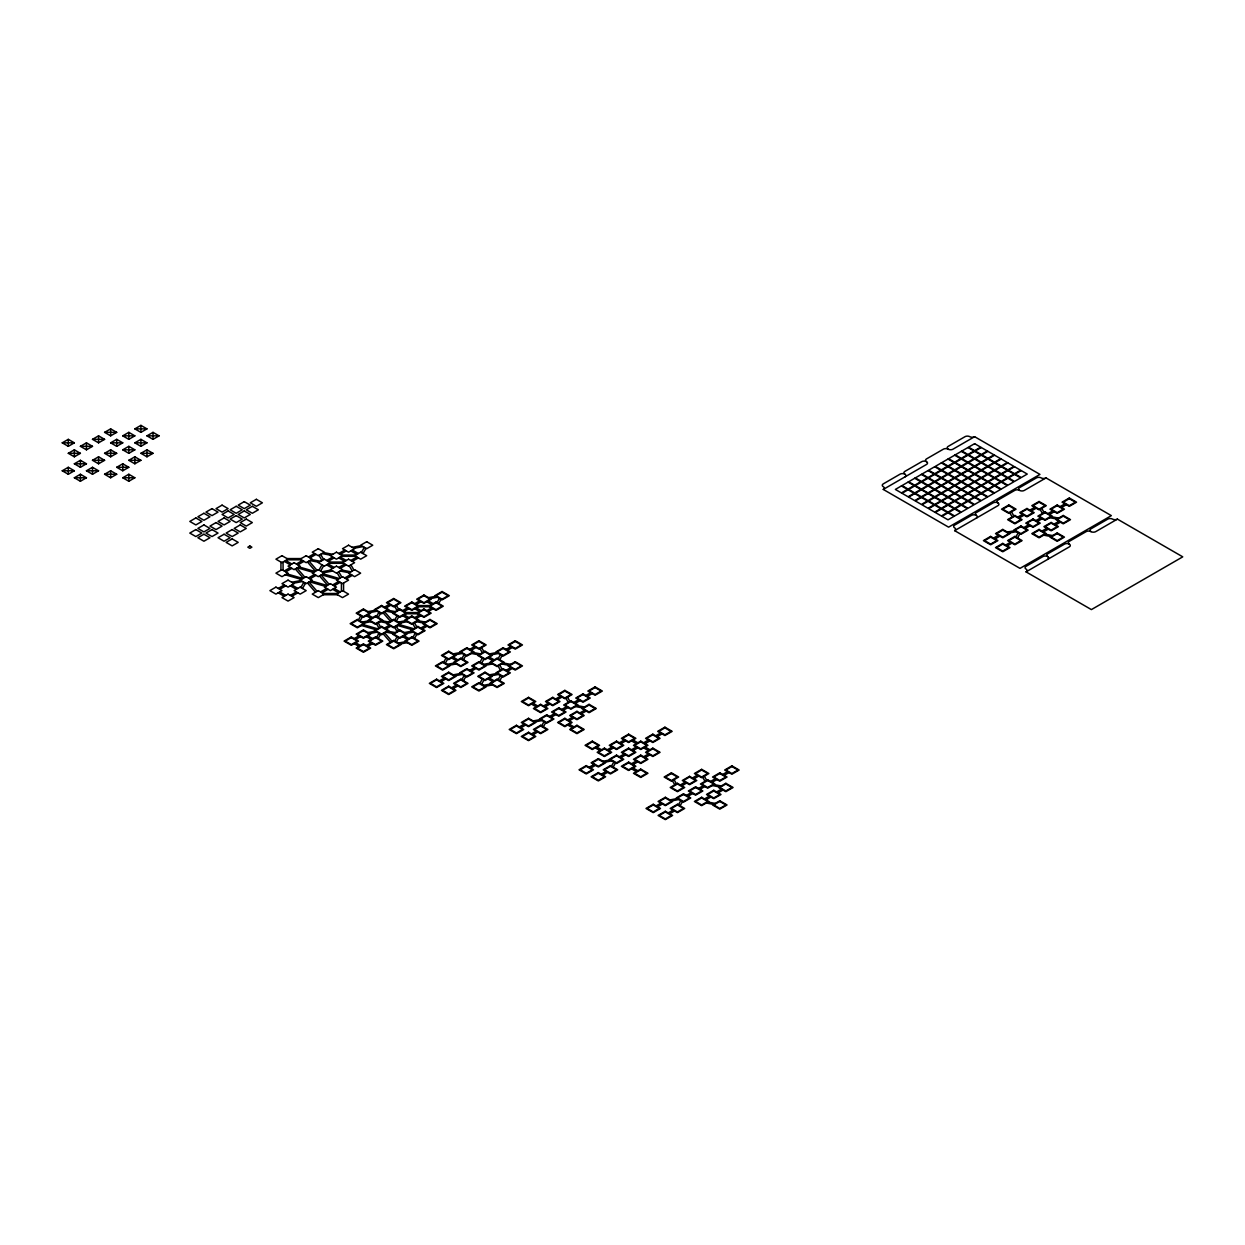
<?xml version="1.0" encoding="UTF-8"?>
<svg xmlns="http://www.w3.org/2000/svg" width="1245" height="1245" viewBox="0 0 1245 1245"><rect width="100%" height="100%" fill="white"/><g stroke="black" fill="none" stroke-linecap="round" stroke-linejoin="round"><path stroke-width="1.5" d="M300.808 587.515L303.842 582.271M302.504 588.496L305.523 583.251M318.969 570.054L321.988 564.81M320.65 571.019L323.684 565.79M361.315 552.578L364.349 547.349M363.011 553.558L366.03 548.314M358.342 620.01L360.77 615.824M360.038 620.99L362.466 616.804M376.504 616.524L378.916 612.322M378.184 617.504L380.612 613.303M376.504 637.487L378.916 633.285M378.184 638.452L380.612 634.265M394.649 620.01L397.062 615.824M396.346 620.99L398.758 616.804M394.649 640.973L397.062 636.786M396.346 641.953L398.758 637.751M412.795 637.487L415.223 633.285M414.492 638.452L416.904 634.265M436.995 602.549L439.423 598.363M438.691 603.529L441.119 599.327M443.609 662.262L446.021 658.076M445.29 663.243L447.718 659.056M461.755 658.776L464.167 654.574M463.451 659.741L465.863 655.555M461.755 679.723L464.167 675.537M463.451 680.704L465.863 676.517M479.901 662.262L482.329 658.076M481.597 663.243L484.009 659.056M479.901 683.225L482.329 679.039M481.597 684.205L484.009 680.003M498.047 658.776L500.474 654.574M499.743 659.741L502.171 655.555M498.047 679.723L500.474 675.537M499.743 680.704L502.171 676.517M541.622 725.835L544.034 721.649M543.302 726.815L545.73 722.629M611.435 766.157L613.863 761.956M613.131 767.122L615.544 762.936M678.416 804.815L680.828 800.628M680.112 805.795L682.525 801.609M1015.827 536.968L1018.239 532.782M1017.507 537.949L1019.935 533.763M62.25 442.831L68.304 439.345L74.358 442.831L68.304 446.332L62.25 442.831L74.358 442.831M68.304 453.32L74.358 449.819L80.396 453.32L74.358 456.806L68.304 453.32L80.396 453.32M80.396 446.332L86.45 442.831L92.503 446.332L86.45 449.819L80.396 446.332L92.503 446.332M92.503 439.345L98.557 435.843L104.596 439.345L98.557 442.831L92.503 439.345L104.596 439.345M104.596 432.357L110.649 428.871L116.703 432.357L110.649 435.843L104.596 432.357L116.703 432.357M62.25 470.781L68.304 467.295L74.358 470.781L68.304 474.267L62.25 470.781L74.358 470.781M74.358 463.794L80.396 460.308L86.45 463.794L80.396 467.295L74.358 463.794L86.45 463.794M110.649 442.831L116.703 439.345L122.757 442.831L116.703 446.332L110.649 442.831L122.757 442.831M122.757 435.843L128.811 432.357L134.849 435.843L128.811 439.345L122.757 435.843L134.849 435.843M134.849 428.871L140.903 425.37L146.957 428.871L140.903 432.357L134.849 428.871L146.957 428.871M92.503 460.308L98.557 456.806L104.596 460.308L98.557 463.794L92.503 460.308L104.596 460.308M104.596 453.32L110.649 449.819L116.703 453.32L110.649 456.806L104.596 453.32L116.703 453.32M74.358 477.769L80.396 474.267L86.45 477.769L80.396 481.255L74.358 477.769L86.45 477.769M86.45 470.781L92.503 467.295L98.557 470.781L92.503 474.267L86.45 470.781L98.557 470.781M122.757 449.819L128.811 446.332L134.849 449.819L128.811 453.32L122.757 449.819L134.849 449.819M134.849 442.831L140.903 439.345L146.957 442.831L140.903 446.332L134.849 442.831L146.957 442.831M146.957 435.843L153.01 432.357L159.049 435.843L153.01 439.345L146.957 435.843L159.049 435.843M104.596 474.267L110.649 470.781L116.703 474.267L110.649 477.769L104.596 474.267L116.703 474.267M116.703 467.295L122.757 463.794L128.811 467.295L122.757 470.781L116.703 467.295L128.811 467.295M128.811 460.308L134.849 456.806L140.903 460.308L134.849 463.794L128.811 460.308L140.903 460.308M140.903 453.32L146.957 449.819L153.01 453.32L146.957 456.806L140.903 453.32L153.01 453.32M122.757 477.769L128.811 474.267L134.849 477.769L128.811 481.255L122.757 477.769L134.849 477.769M284.265 570.973L290.318 567.471M296.372 563.985L302.41 560.499M308.464 556.997L314.518 553.511M285.774 571.844L291.828 568.358M297.882 564.856L303.936 561.37M309.974 557.869L316.028 554.383M278.211 588.434L284.265 584.948M326.61 560.499L332.664 556.997M338.718 553.511L344.772 550.01M279.72 589.305L285.774 585.819M328.135 561.37L334.174 557.869M340.227 554.383L346.281 550.881M308.464 577.96L314.518 574.459M309.974 578.832L316.028 575.346M290.318 595.421L296.372 591.935M338.718 567.471L344.772 563.985M350.825 560.499L356.864 556.997M291.828 596.293L297.882 592.807M340.227 568.358L346.281 564.856M352.335 561.37L358.389 557.869M320.572 591.935L326.61 588.434M332.664 584.948L338.718 581.446M344.772 577.96L350.825 574.459M322.082 592.807L328.135 589.305M334.174 585.819L340.227 582.318M346.281 578.832L352.335 575.346M384.456 607.14L389.296 604.339M385.966 608.011L390.805 605.226M354.202 638.576L359.042 635.79M402.602 610.641L407.442 607.84M414.709 603.654L419.549 600.853M355.712 639.448L360.552 636.662M404.111 611.513L408.951 608.712M416.219 604.525L421.059 601.724M384.456 628.102L389.296 625.301M385.966 628.974L390.805 626.173M366.295 645.564L371.15 642.778M414.709 617.613L419.549 614.828M426.802 610.641L431.642 607.84M367.82 646.435L372.66 643.649M416.219 618.5L421.059 615.699M428.311 611.513L433.151 608.712M420.748 628.102L425.588 625.301M422.273 628.974L427.113 626.173M469.707 649.392L474.547 646.591M471.217 650.263L476.057 647.478M439.454 680.828L444.294 678.043M440.963 681.7L445.803 678.914M469.707 670.355L474.547 667.553M506.015 649.392L510.855 646.591M471.217 671.226L476.057 668.425M507.524 650.263L512.364 647.478M451.562 687.816L456.401 685.015M453.071 688.687L457.911 685.902M506.015 670.355L510.855 667.553M507.524 671.226L512.364 668.425M883.265 489.425L926.529 464.447A3.393 1.961 0 0 0 926.529 461.677A3.393 1.961 0 0 1 926.529 458.891L943.368 449.18A3.393 1.961 0 0 1 948.176 449.18A3.393 1.961 0 0 0 952.985 449.18L974.617 436.684L1039.964 474.407L948.597 527.164L883.265 489.425A3.393 1.961 0 0 0 883.265 486.655A3.393 1.961 0 0 1 883.265 483.885L900.088 474.158A3.393 1.961 0 0 1 904.897 474.158A3.393 1.961 0 0 1 904.897 471.388L921.72 461.677A3.393 1.961 0 0 1 926.529 461.677M543.52 705.977L548.36 703.192M555.628 698.99L560.468 696.204M545.03 706.849L549.87 704.063M557.137 699.861L561.977 697.076M519.321 726.94L524.161 724.139M520.83 727.811L525.67 725.026M549.574 716.466L554.414 713.665M561.666 709.479L566.506 706.678M573.774 702.491L578.614 699.69M585.866 695.504L590.706 692.702M551.084 717.338L555.924 714.537M563.191 710.35L568.031 707.549M575.283 703.363L580.123 700.562M587.391 696.375L592.231 693.574M531.413 733.928L536.268 731.126M532.938 734.799L537.778 731.998M567.72 719.952L572.56 717.151M579.828 712.965L584.668 710.179M569.23 720.824L574.069 718.038M581.337 713.836L586.177 711.051M954.65 530.65L997.93 505.672A3.393 1.961 0 0 0 997.93 502.887A3.393 1.961 0 0 1 997.93 500.116L1014.753 490.39A3.393 1.961 0 0 1 1019.562 490.39A3.393 1.961 0 0 0 1024.37 490.39L1046.018 477.909L1111.349 515.632L1019.997 568.374L954.65 530.65A3.393 1.961 0 0 0 954.65 527.88A3.393 1.961 0 0 1 954.65 525.094L971.489 515.383A3.393 1.961 0 0 1 976.298 515.383A3.393 1.961 0 0 1 976.298 512.598L993.121 502.887A3.393 1.961 0 0 1 997.93 502.887M607.295 749.786L612.135 746.984M619.387 742.798L624.227 739.997M608.805 750.657L613.645 747.856M620.897 743.67L625.737 740.884M1017.725 517.111L1022.565 514.325M1029.833 510.123L1034.673 507.337M1019.235 517.982L1024.075 515.197M1031.342 510.995L1036.182 508.209M589.134 767.247L593.974 764.461M590.659 768.118L595.499 765.333M993.526 538.073L998.365 535.272M995.035 538.945L999.875 536.159M619.387 756.773L624.227 753.972M631.495 749.786L636.335 746.984M643.587 742.798L648.427 739.997M655.695 735.811L660.535 733.025M620.897 757.645L625.737 754.843M633.005 750.657L637.845 747.856M645.112 743.67L649.952 740.884M657.204 736.682L662.044 733.896M1023.779 527.6L1028.619 524.799M1035.871 520.612L1040.727 517.811M1047.979 513.625L1052.819 510.823M1060.086 506.637L1064.926 503.836M1025.289 528.471L1030.129 525.67M1037.396 521.484L1042.236 518.683M1049.488 514.496L1054.328 511.695M1061.596 507.509L1066.436 504.707M601.242 774.234L606.082 771.449M602.751 775.106L607.591 772.32M1005.633 545.061L1010.473 542.26M1007.143 545.933L1011.983 543.131M631.495 763.761L636.335 760.96M643.587 756.773L648.427 753.972M633.005 764.632L637.845 761.831M645.112 757.645L649.952 754.843M1041.925 531.086L1046.765 528.285M1054.033 524.098L1058.872 521.313M1043.435 531.957L1048.274 529.172M1055.542 524.97L1060.382 522.184M1026.051 571.875L1069.315 546.882A3.393 1.961 0 0 0 1069.315 544.112A3.393 1.961 0 0 1 1069.315 541.326L1086.154 531.615A3.393 1.961 0 0 1 1090.962 531.615A3.393 1.961 0 0 0 1095.771 531.615L1117.403 519.118L1182.75 556.842L1091.398 609.599L1026.051 571.875A3.393 1.961 0 0 0 1026.051 569.089A3.393 1.961 0 0 1 1026.051 566.319L1042.874 556.593A3.393 1.961 0 0 1 1047.683 556.593A3.393 1.961 0 0 1 1047.683 553.823L1064.522 544.112A3.393 1.961 0 0 1 1069.315 544.112M680.315 784.957L685.155 782.171M692.422 777.969L697.262 775.184M681.824 785.828L686.664 783.043M693.932 778.841L698.772 776.055M656.115 805.92L660.955 803.118M657.625 806.791L662.464 803.99M686.369 795.446L691.208 792.645M698.476 788.458L703.316 785.657M710.568 781.471L715.408 778.67M722.676 774.483L727.516 771.682M687.878 796.318L692.718 793.516M699.986 789.33L704.826 786.529M712.078 782.342L716.918 779.541M724.185 775.355L729.025 772.554M668.223 812.907L673.063 810.106M669.732 813.779L674.572 810.977M704.514 798.932L709.354 796.131M716.622 791.944L721.462 789.159M706.039 799.804L710.879 797.018M718.132 792.816L722.971 790.03M352.242 547.349L361.315 545.59M353.938 548.314L363.011 546.571M321.988 571.797L331.061 570.054M323.684 572.762L332.757 571.019M291.735 582.271L300.808 580.528M293.431 583.251L302.504 581.508M428.529 597.662L435.797 596.262M430.225 598.627L437.477 597.242M368.022 611.637L375.29 610.237M369.718 612.602L376.986 611.202M361.984 622.111L369.236 620.71M363.664 623.091L370.932 621.691M398.275 622.111L405.543 620.71M399.972 623.091L407.224 621.691M368.022 632.585L375.29 631.199M369.718 633.565L376.986 632.164M404.329 632.585L411.597 631.199M406.026 633.565L413.278 632.164M398.275 643.074L405.543 641.673M399.972 644.038L407.224 642.653M1007.361 532.082L1014.613 530.681M1009.041 533.062L1016.309 531.662M453.289 653.874L460.541 652.489M454.97 654.854L462.237 653.454M489.581 653.874L496.848 652.489M491.277 654.854L498.529 653.454M447.235 664.363L454.487 662.962M448.916 665.344L456.184 663.943M483.527 664.363L490.795 662.962M485.223 665.344L492.491 663.943M453.289 674.837L460.541 673.436M454.97 675.817L462.237 674.416M489.581 674.837L496.848 673.436M491.277 675.817L498.529 674.416M483.527 685.326L490.795 683.925M485.223 686.291L492.491 684.906M533.14 720.948L540.408 719.548M534.836 721.929L542.104 720.528M602.969 761.255L610.221 759.87M604.665 762.236L611.917 760.835M669.95 799.928L677.202 798.527M671.631 800.908L678.899 799.508M341.426 555.068L355.665 555.068M341.426 556.313L355.665 556.313M286.972 558.569L301.212 558.569M286.972 559.799L301.212 559.799M329.334 562.055L343.573 562.055M329.334 563.3L343.573 563.3M323.28 593.491L337.519 593.491M323.28 594.736L337.519 594.736M418.024 605.568L429.836 605.568M418.024 606.797L429.836 606.797M405.917 612.556L417.744 612.556M405.917 613.785L417.744 613.785M1051.402 516.706L1058.655 518.107M1049.706 517.687L1056.958 519.087M1045.349 534.183L1052.601 535.583M1043.652 535.148L1050.92 536.548M323.684 552.578L332.757 554.321M321.988 553.558L331.061 555.301M311.577 559.565L320.65 561.308M309.896 560.546L318.969 562.289M341.83 570.054L350.903 571.797M340.134 571.019L349.222 572.762M387.864 610.237L395.132 611.637M386.183 611.202L393.436 612.602M418.118 620.71L425.385 622.111M416.437 621.691L423.689 623.091M381.826 620.71L389.078 622.111M380.13 621.691L387.382 623.091M387.864 631.199L395.132 632.585M386.183 632.164L393.436 633.565M473.131 652.489L480.383 653.874M471.435 653.454L478.687 654.854M503.369 662.962L510.637 664.363M501.688 663.943L508.94 665.344M577.182 705.573L584.45 706.973M575.501 706.553L582.753 707.954M713.992 784.552L721.244 785.953M712.296 785.533L719.563 786.933M707.938 802.029L715.19 803.414M706.242 802.994L713.51 804.394M298.925 566.88L315.063 571.533M323.124 573.852L339.262 578.52M297.337 567.798L313.46 572.451M321.537 574.785L337.675 579.439M286.832 573.852L302.955 578.52M311.032 580.839L327.155 585.508M285.229 574.785L301.368 579.439M309.429 581.773L325.567 586.426M399.318 624.585L413.838 628.772M397.715 625.504L412.251 629.69M363.011 624.585L377.531 628.772M361.423 625.504L375.943 629.69M352.335 550.01L358.389 553.511M350.825 550.881L356.864 554.383M428.311 600.853L433.151 603.654M426.802 601.724L431.642 604.525M340.227 556.997L346.281 560.499M338.718 557.869L344.772 561.37M416.219 607.84L421.059 610.641M414.709 608.712L419.549 611.513M328.135 563.985L334.174 567.471M489.378 657.08L494.218 659.866M633.005 739.997L637.845 742.798M645.112 746.984L649.952 749.786M326.61 564.856L332.664 568.358M487.853 657.951L492.693 660.737M631.495 740.884L636.335 743.67M643.587 747.856L648.427 750.657M404.111 614.828L408.951 617.613M402.602 615.699L407.442 618.5M285.774 560.499L291.828 563.985M334.174 588.434L340.227 591.935M453.071 657.08L457.911 659.866M489.378 678.043L494.218 680.828M532.938 703.192L537.778 705.977M569.23 724.139L574.069 726.94M284.265 561.37L290.318 564.856M332.664 589.305L338.718 592.807M451.562 657.951L456.401 660.737M487.853 678.914L492.693 681.7M531.413 704.063L536.268 706.849M567.72 725.026L572.56 727.811M367.82 614.828L372.66 617.613M404.111 635.79L408.951 638.576M596.697 746.984L601.537 749.786M633.005 767.947L637.845 770.748M366.295 615.699L371.15 618.5M402.602 636.662L407.442 639.448M595.188 747.856L600.028 750.657M631.495 768.819L636.335 771.62M291.828 584.948L297.882 588.434M290.318 585.819L296.372 589.305M367.82 635.79L372.66 638.576M366.295 636.662L371.15 639.448M279.72 591.935L285.774 595.421M278.211 592.807L284.265 596.293M355.712 642.778L360.552 645.564M354.202 643.649L359.042 646.435M384.798 612.011L392.05 620.383M383.195 612.929L390.463 621.317M384.798 632.974L392.05 641.346M383.195 633.892L390.463 642.264M309.009 561.044L317.086 570.366M321.117 575.019L329.178 584.341M307.422 561.977L315.483 571.284M319.514 575.937L327.591 585.259M296.917 568.031L304.978 577.353M309.009 582.006L317.086 591.328M295.314 568.965L303.391 578.271M307.422 582.925L315.483 592.246M1041.723 508.333L1044.135 512.52M1040.026 509.314L1042.438 513.5M1011.469 511.819L1013.881 516.021M1009.773 512.8L1012.201 516.986M704.312 776.18L706.724 780.366M702.616 777.145L705.028 781.346M674.059 779.666L676.471 783.868M672.362 780.646L674.79 784.832M567.502 697.2L569.93 701.386M565.821 698.165L568.234 702.367M499.743 665.063L502.171 669.25M498.047 666.028L500.474 670.23M481.597 647.587L484.009 651.789M479.901 648.567L482.329 652.769M414.492 622.811L416.904 626.998M412.795 623.792L415.223 627.978M396.346 605.35L398.758 609.536M394.649 606.315L397.062 610.517M396.346 626.297L398.758 630.499M394.649 627.278L397.062 631.464M350.903 564.81L353.938 570.054M349.222 565.79L352.242 571.019M378.184 622.811L380.612 626.998M376.504 623.792L378.916 627.978M338.811 571.797L341.83 577.026M337.115 572.762L340.134 578.007M320.65 554.321L323.684 559.565M318.969 555.301L321.988 560.546M343.573 583.018L343.573 591.235M341.426 583.018L341.426 591.235M283.066 562.055L283.066 570.272M280.934 562.055L280.934 570.272M153.01 432.357L153.01 439.345M146.957 449.819L146.957 456.806M140.903 425.37L140.903 432.357M140.903 439.345L140.903 446.332M134.849 456.806L134.849 463.794M128.811 432.357L128.811 439.345M128.811 446.332L128.811 453.32M128.811 474.267L128.811 481.255M122.757 463.794L122.757 470.781M116.703 439.345L116.703 446.332M110.649 428.871L110.649 435.843M110.649 449.819L110.649 456.806M110.649 470.781L110.649 477.769M98.557 435.843L98.557 442.831M98.557 456.806L98.557 463.794M92.503 467.295L92.503 474.267M86.45 442.831L86.45 449.819M80.396 460.308L80.396 467.295M80.396 474.267L80.396 481.255M74.358 449.819L74.358 456.806M68.304 439.345L68.304 446.332M68.304 467.295L68.304 474.267M1046.018 477.909A3.393 1.961 0 0 1 1041.209 477.909A3.393 1.961 0 0 0 1036.4 477.909L1019.562 487.62A3.393 1.961 0 0 0 1019.562 490.39M1117.403 519.118A3.393 1.961 0 0 1 1112.594 519.118A3.393 1.961 0 0 0 1107.785 519.118L1090.962 528.845A3.393 1.961 0 0 0 1090.962 531.615M948.176 449.18A3.393 1.961 0 0 1 948.176 446.395L965 436.684A3.393 1.961 0 0 1 969.808 436.684A3.393 1.961 0 0 0 974.617 436.684M904.897 474.158A3.393 1.961 0 0 1 904.897 476.944M976.298 515.383A3.393 1.961 0 0 1 976.298 518.153M1047.683 556.593A3.393 1.961 0 0 1 1047.683 559.378M195.854 517.936L189.8 521.437L195.854 524.923L201.908 521.437L195.854 517.936M203.915 513.282L197.877 516.768L203.915 520.27L209.969 516.768L203.915 513.282M211.992 508.629L205.939 512.115L211.992 515.617L218.031 512.115L211.992 508.629M222.077 505.128L216.023 508.629L222.077 512.115L228.115 508.629L222.077 505.128M195.854 529.576L189.8 533.078L195.854 536.564L201.908 533.078L195.854 529.576M203.915 524.923L197.877 528.425L203.915 531.911L209.969 528.425L203.915 524.923M228.115 510.948L222.077 514.45L228.115 517.936L234.169 514.45L228.115 510.948M236.192 506.295L230.138 509.781L236.192 513.282L242.246 509.781L236.192 506.295M244.253 501.642L238.2 505.128L244.253 508.629L250.307 505.128L244.253 501.642M216.023 522.589L209.969 526.09L216.023 529.576L222.077 526.09L216.023 522.589M224.084 517.936L218.031 521.437L224.084 524.923L230.138 521.437L224.084 517.936M256.361 499.307L250.307 502.809L256.361 506.295L262.399 502.809L256.361 499.307M203.915 534.245L197.877 537.731L203.915 541.233L209.969 537.731L203.915 534.245M211.992 529.576L205.939 533.078L211.992 536.564L218.031 533.078L211.992 529.576M236.192 515.617L230.138 519.103L236.192 522.589L242.246 519.103L236.192 515.617M244.253 510.948L238.2 514.45L244.253 517.936L250.307 514.45L244.253 510.948M252.33 506.295L246.277 509.781L252.33 513.282L258.369 509.781L252.33 506.295M246.277 519.103L240.223 522.589L246.277 526.09L252.33 522.589L246.277 519.103M224.084 534.245L218.031 537.731L224.084 541.233L230.138 537.731L224.084 534.245M232.161 529.576L226.108 533.078L232.161 536.564L238.2 533.078L232.161 529.576M240.223 524.923L234.169 528.425L240.223 531.911L246.277 528.425L240.223 524.923M232.161 538.898L226.108 542.384L232.161 545.886L238.2 542.384L232.161 538.898M249.856 545.995L247.833 547.162L249.856 548.329L251.879 547.162L249.856 545.995M281.992 555.69L275.939 559.176L281.992 562.678L288.046 559.176L281.992 555.69M281.992 569.665L275.939 573.151L281.992 576.653L288.046 573.151L281.992 569.665M294.1 562.678L288.046 566.164L294.1 569.665L300.154 566.164L294.1 562.678M306.192 555.69L300.154 559.176L306.192 562.678L312.246 559.176L306.192 555.69M318.3 548.703L312.246 552.189L318.3 555.69L324.354 552.189L318.3 548.703M275.939 587.126L269.9 590.628L275.939 594.114L281.992 590.628L275.939 587.126M288.046 580.139L281.992 583.64L288.046 587.126L294.1 583.64L288.046 580.139M324.354 559.176L318.3 562.678L324.354 566.164L330.392 562.678L324.354 559.176M336.446 552.189L330.392 555.69L336.446 559.176L342.5 555.69L336.446 552.189M348.553 545.217L342.5 548.703L348.553 552.189L354.607 548.703L348.553 545.217M306.192 576.653L300.154 580.139L306.192 583.64L312.246 580.139L306.192 576.653M318.3 569.665L312.246 573.151L318.3 576.653L324.354 573.151L318.3 569.665M366.699 541.715L360.645 545.217L366.699 548.703L372.753 545.217L366.699 541.715M288.046 594.114L281.992 597.6L288.046 601.102L294.1 597.6L288.046 594.114M300.154 587.126L294.1 590.628L300.154 594.114L306.192 590.628L300.154 587.126M336.446 566.164L330.392 569.665L336.446 573.151L342.5 569.665L336.446 566.164M348.553 559.176L342.5 562.678L348.553 566.164L354.607 562.678L348.553 559.176M360.645 552.189L354.607 555.69L360.645 559.176L366.699 555.69L360.645 552.189M318.3 590.628L312.246 594.114L318.3 597.6L324.354 594.114L318.3 590.628M330.392 583.64L324.354 587.126L330.392 590.628L336.446 587.126L330.392 583.64M342.5 576.653L336.446 580.139L342.5 583.64L348.553 580.139L342.5 576.653M354.607 569.665L348.553 573.151L354.607 576.653L360.645 573.151L354.607 569.665M342.5 590.628L336.446 594.114L342.5 597.6L348.553 594.114L342.5 590.628M363.431 608.976L356.163 613.162L363.431 617.364L370.683 613.162L363.431 608.976M363.431 609.676L357.377 613.162L363.431 616.664L369.485 613.162L363.431 609.676M357.377 619.45L350.125 623.652L357.377 627.838L364.645 623.652L357.377 619.45M381.577 605.475L374.325 609.676L381.577 613.863L388.845 609.676L381.577 605.475M393.685 598.503L386.417 602.689L393.685 606.875L400.937 602.689L393.685 598.503M357.377 620.15L351.323 623.652L357.377 627.138L363.431 623.652L357.377 620.15M381.577 606.175L375.523 609.676L381.577 613.162L387.631 609.676L381.577 606.175M393.685 599.187L387.631 602.689L393.685 606.175L399.723 602.689L393.685 599.187M375.523 615.964L368.271 620.15L375.523 624.352L382.791 620.15L375.523 615.964M375.523 616.664L369.485 620.15L375.523 623.652L381.577 620.15L375.523 616.664M351.323 636.926L344.071 641.113L351.323 645.299L358.591 641.113L351.323 636.926M363.431 629.939L356.163 634.125L363.431 638.312L370.683 634.125L363.431 629.939M399.723 608.976L392.471 613.162L399.723 617.364L406.99 613.162L399.723 608.976M411.83 601.989L404.563 606.175L411.83 610.377L419.098 606.175L411.83 601.989M423.938 595.001L416.67 599.187L423.938 603.389L431.19 599.187L423.938 595.001M351.323 637.611L345.27 641.113L351.323 644.599L357.377 641.113L351.323 637.611M363.431 630.639L357.377 634.125L363.431 637.611L369.485 634.125L363.431 630.639M399.723 609.676L393.685 613.162L399.723 616.664L405.777 613.162L399.723 609.676M411.83 602.689L405.777 606.175L411.83 609.676L417.884 606.175L411.83 602.689M423.938 595.701L417.884 599.187L423.938 602.689L429.976 599.187L423.938 595.701M381.577 626.437L374.325 630.639L381.577 634.826L388.845 630.639L381.577 626.437M393.685 619.45L386.417 623.652L393.685 627.838L400.937 623.652L393.685 619.45M442.084 591.515L434.816 595.701L442.084 599.888L449.336 595.701L442.084 591.515M381.577 627.138L375.523 630.639L381.577 634.125L387.631 630.639L381.577 627.138M393.685 620.15L387.631 623.652L393.685 627.138L399.723 623.652L393.685 620.15M442.084 592.215L436.03 595.701L442.084 599.187L448.138 595.701L442.084 592.215M363.431 643.898L356.163 648.1L363.431 652.287L370.683 648.1L363.431 643.898M375.523 636.926L368.271 641.113L375.523 645.299L382.791 641.113L375.523 636.926M411.83 615.964L404.563 620.15L411.83 624.352L419.098 620.15L411.83 615.964M423.938 608.976L416.67 613.162L423.938 617.364L431.19 613.162L423.938 608.976M436.03 601.989L428.778 606.175L436.03 610.377L443.298 606.175L436.03 601.989M363.431 644.599L357.377 648.1L363.431 651.586L369.485 648.1L363.431 644.599M375.523 637.611L369.485 641.113L375.523 644.599L381.577 641.113L375.523 637.611M411.83 616.664L405.777 620.15L411.83 623.652L417.884 620.15L411.83 616.664M423.938 609.676L417.884 613.162L423.938 616.664L429.976 613.162L423.938 609.676M436.03 602.689L429.976 606.175L436.03 609.676L442.084 606.175L436.03 602.689M399.723 629.939L392.471 634.125L399.723 638.312L406.99 634.125L399.723 629.939M399.723 630.639L393.685 634.125L399.723 637.611L405.777 634.125L399.723 630.639M393.685 640.412L386.417 644.599L393.685 648.801L400.937 644.599L393.685 640.412M417.884 626.437L410.617 630.639L417.884 634.826L425.136 630.639L417.884 626.437M429.976 619.45L422.724 623.652L429.976 627.838L437.244 623.652L429.976 619.45M393.685 641.113L387.631 644.599L393.685 648.1L399.723 644.599L393.685 641.113M417.884 627.138L411.83 630.639L417.884 634.125L423.938 630.639L417.884 627.138M429.976 620.15L423.938 623.652L429.976 627.138L436.03 623.652L429.976 620.15M411.83 636.926L404.563 641.113L411.83 645.299L419.098 641.113L411.83 636.926M411.83 637.611L405.777 641.113L411.83 644.599L417.884 641.113L411.83 637.611M448.682 651.228L441.415 655.415L448.682 659.617L455.95 655.415L448.682 651.228M448.682 651.929L442.629 655.415L448.682 658.916L454.736 655.415L448.682 651.929M442.629 661.702L435.376 665.904L442.629 670.09L449.896 665.904L442.629 661.702M466.828 647.727L459.576 651.929L466.828 656.115L474.096 651.929L466.828 647.727M478.936 640.739L471.668 644.941L478.936 649.127L486.188 644.941L478.936 640.739M442.629 662.402L436.575 665.904L442.629 669.39L448.682 665.904L442.629 662.402M466.828 648.427L460.79 651.929L466.828 655.415L472.882 651.929L466.828 648.427M478.936 641.44L472.882 644.941L478.936 648.427L484.99 644.941L478.936 641.44M460.79 658.216L453.522 662.402L460.79 666.589L468.042 662.402L460.79 658.216M460.79 658.916L454.736 662.402L460.79 665.904L466.828 662.402L460.79 658.916M436.575 679.179L429.323 683.365L436.575 687.551L443.842 683.365L436.575 679.179M448.682 672.191L441.415 676.377L448.682 680.564L455.95 676.377L448.682 672.191M484.99 651.228L477.722 655.415L484.99 659.617L492.242 655.415L484.99 651.228M436.575 679.863L430.537 683.365L436.575 686.851L442.629 683.365L436.575 679.863M448.682 672.876L442.629 676.377L448.682 679.863L454.736 676.377L448.682 672.876M484.99 651.929L478.936 655.415L484.99 658.916L491.028 655.415L484.99 651.929M466.828 668.689L459.576 672.876L466.828 677.078L474.096 672.876L466.828 668.689M478.936 661.702L471.668 665.904L478.936 670.09L486.188 665.904L478.936 661.702M503.136 647.727L495.868 651.929L503.136 656.115L510.388 651.929L503.136 647.727M515.243 640.739L507.976 644.941L515.243 649.127L522.495 644.941L515.243 640.739M466.828 669.39L460.79 672.876L466.828 676.377L472.882 672.876L466.828 669.39M478.936 662.402L472.882 665.904L478.936 669.39L484.99 665.904L478.936 662.402M503.136 648.427L497.082 651.929L503.136 655.415L509.189 651.929L503.136 648.427M515.243 641.44L509.189 644.941L515.243 648.427L521.281 644.941L515.243 641.44M448.682 686.151L441.415 690.352L448.682 694.539L455.95 690.352L448.682 686.151M460.79 679.179L453.522 683.365L460.79 687.551L468.042 683.365L460.79 679.179M497.082 658.216L489.83 662.402L497.082 666.589L504.349 662.402L497.082 658.216M448.682 686.851L442.629 690.352L448.682 693.838L454.736 690.352L448.682 686.851M460.79 679.863L454.736 683.365L460.79 686.851L466.828 683.365L460.79 679.863M497.082 658.916L491.028 662.402L497.082 665.904L503.136 662.402L497.082 658.916M484.99 672.191L477.722 676.377L484.99 680.564L492.242 676.377L484.99 672.191M484.99 672.876L478.936 676.377L484.99 679.863L491.028 676.377L484.99 672.876M478.936 682.665L471.668 686.851L478.936 691.053L486.188 686.851L478.936 682.665M503.136 668.689L495.868 672.876L503.136 677.078L510.388 672.876L503.136 668.689M515.243 661.702L507.976 665.904L515.243 670.09L522.495 665.904L515.243 661.702M478.936 683.365L472.882 686.851L478.936 690.352L484.99 686.851L478.936 683.365M503.136 669.39L497.082 672.876L503.136 676.377L509.189 672.876L503.136 669.39M515.243 662.402L509.189 665.904L515.243 669.39L521.281 665.904L515.243 662.402M497.082 679.179L489.83 683.365L497.082 687.551L504.349 683.365L497.082 679.179M497.082 679.863L491.028 683.365L497.082 686.851L503.136 683.365L497.082 679.863M528.549 697.34L521.281 701.526L528.549 705.713L535.801 701.526L528.549 697.34M528.549 698.04L522.495 701.526L528.549 705.012L534.603 701.526L528.549 698.04M901.411 485.939L895.357 489.425L901.411 492.927L907.465 489.425L901.411 485.939M908.072 482.095L902.018 485.581L908.072 489.083L914.11 485.581L908.072 482.095M914.717 478.251L908.679 481.753L914.717 485.239L920.771 481.753L914.717 478.251M921.378 474.407L915.324 477.909L921.378 481.395L927.432 477.909L921.378 474.407M928.039 470.563L921.985 474.065L928.039 477.551L934.077 474.065L928.039 470.563M934.684 466.719L928.63 470.221L934.684 473.707L940.738 470.221L934.684 466.719M941.344 462.891L935.291 466.377L941.344 469.863L947.398 466.377L941.344 462.891M948.005 459.047L941.951 462.533L948.005 466.035L954.043 462.533L948.005 459.047M954.65 455.203L948.597 458.689L954.65 462.191L960.704 458.689L954.65 455.203M961.311 451.359L955.257 454.845L961.311 458.347L967.365 454.845L961.311 451.359M967.972 447.515L961.918 451.001L967.972 454.503L974.01 451.001L967.972 447.515M974.617 443.671L968.563 447.157L974.617 450.659L980.671 447.157L974.617 443.671M908.072 489.783L902.018 493.269L908.072 496.771L914.11 493.269L908.072 489.783M914.717 485.939L908.679 489.425L914.717 492.927L920.771 489.425L914.717 485.939M921.378 482.095L915.324 485.581L921.378 489.083L927.432 485.581L921.378 482.095M928.039 478.251L921.985 481.753L928.039 485.239L934.077 481.753L928.039 478.251M934.684 474.407L928.63 477.909L934.684 481.395L940.738 477.909L934.684 474.407M941.344 470.563L935.291 474.065L941.344 477.551L947.398 474.065L941.344 470.563M948.005 466.719L941.951 470.221L948.005 473.707L954.043 470.221L948.005 466.719M954.65 462.891L948.597 466.377L954.65 469.863L960.704 466.377L954.65 462.891M961.311 459.047L955.257 462.533L961.311 466.035L967.365 462.533L961.311 459.047M967.972 455.203L961.918 458.689L967.972 462.191L974.01 458.689L967.972 455.203M974.617 451.359L968.563 454.845L974.617 458.347L980.671 454.845L974.617 451.359M981.278 447.515L975.224 451.001L981.278 454.503L987.332 451.001L981.278 447.515M540.641 704.328L533.389 708.514L540.641 712.7L547.909 708.514L540.641 704.328M552.749 697.34L545.481 701.526L552.749 705.713L560.001 701.526L552.749 697.34M564.841 690.352L557.589 694.539L564.841 698.725L572.109 694.539L564.841 690.352M540.641 705.012L534.603 708.514L540.641 712L546.695 708.514L540.641 705.012M552.749 698.04L546.695 701.526L552.749 705.012L558.803 701.526L552.749 698.04M564.841 691.053L558.803 694.539L564.841 698.04L570.895 694.539L564.841 691.053M914.717 493.627L908.679 497.113L914.717 500.614L920.771 497.113L914.717 493.627M921.378 489.783L915.324 493.269L921.378 496.771L927.432 493.269L921.378 489.783M928.039 485.939L921.985 489.425L928.039 492.927L934.077 489.425L928.039 485.939M934.684 482.095L928.63 485.581L934.684 489.083L940.738 485.581L934.684 482.095M941.344 478.251L935.291 481.753L941.344 485.239L947.398 481.753L941.344 478.251M948.005 474.407L941.951 477.909L948.005 481.395L954.043 477.909L948.005 474.407M954.65 470.563L948.597 474.065L954.65 477.551L960.704 474.065L954.65 470.563M961.311 466.719L955.257 470.221L961.311 473.707L967.365 470.221L961.311 466.719M967.972 462.891L961.918 466.377L967.972 469.863L974.01 466.377L967.972 462.891M974.617 459.047L968.563 462.533L974.617 466.035L980.671 462.533L974.617 459.047M981.278 455.203L975.224 458.689L981.278 462.191L987.332 458.689L981.278 455.203M987.923 451.359L981.885 454.845L987.923 458.347L993.977 454.845L987.923 451.359M516.442 725.275L509.189 729.477L516.442 733.663L523.709 729.477L516.442 725.275M528.549 718.287L521.281 722.489L528.549 726.675L535.801 722.489L528.549 718.287M516.442 725.975L510.388 729.477L516.442 732.963L522.495 729.477L516.442 725.975M528.549 718.987L522.495 722.489L528.549 725.975L534.603 722.489L528.549 718.987M921.378 497.471L915.324 500.957L921.378 504.458L927.432 500.957L921.378 497.471M928.039 493.627L921.985 497.113L928.039 500.614L934.077 497.113L928.039 493.627M934.684 489.783L928.63 493.269L934.684 496.771L940.738 493.269L934.684 489.783M941.344 485.939L935.291 489.425L941.344 492.927L947.398 489.425L941.344 485.939M948.005 482.095L941.951 485.581L948.005 489.083L954.043 485.581L948.005 482.095M954.65 478.251L948.597 481.753L954.65 485.239L960.704 481.753L954.65 478.251M961.311 474.407L955.257 477.909L961.311 481.395L967.365 477.909L961.311 474.407M967.972 470.563L961.918 474.065L967.972 477.551L974.01 474.065L967.972 470.563M974.617 466.719L968.563 470.221L974.617 473.707L980.671 470.221L974.617 466.719M981.278 462.891L975.224 466.377L981.278 469.863L987.332 466.377L981.278 462.891M987.923 459.047L981.885 462.533L987.923 466.035L993.977 462.533L987.923 459.047M994.584 455.203L988.53 458.689L994.584 462.191L1000.638 458.689L994.584 455.203M546.695 714.801L539.443 718.987L546.695 723.189L553.963 718.987L546.695 714.801M558.803 707.814L551.535 712L558.803 716.202L566.055 712L558.803 707.814M570.895 700.826L563.643 705.012L570.895 709.214L578.162 705.012L570.895 700.826M583.002 693.838L575.735 698.04L583.002 702.227L590.254 698.04L583.002 693.838M595.094 686.851L587.842 691.053L595.094 695.239L602.362 691.053L595.094 686.851M546.695 715.501L540.641 718.987L546.695 722.489L552.749 718.987L546.695 715.501M558.803 708.514L552.749 712L558.803 715.501L564.841 712L558.803 708.514M570.895 701.526L564.841 705.012L570.895 708.514L576.949 705.012L570.895 701.526M583.002 694.539L576.949 698.04L583.002 701.526L589.056 698.04L583.002 694.539M595.094 687.551L589.056 691.053L595.094 694.539L601.148 691.053L595.094 687.551M928.039 501.315L921.985 504.801L928.039 508.287L934.077 504.801L928.039 501.315M934.684 497.471L928.63 500.957L934.684 504.458L940.738 500.957L934.684 497.471M941.344 493.627L935.291 497.113L941.344 500.614L947.398 497.113L941.344 493.627M948.005 489.783L941.951 493.269L948.005 496.771L954.043 493.269L948.005 489.783M954.65 485.939L948.597 489.425L954.65 492.927L960.704 489.425L954.65 485.939M961.311 482.095L955.257 485.581L961.311 489.083L967.365 485.581L961.311 482.095M967.972 478.251L961.918 481.753L967.972 485.239L974.01 481.753L967.972 478.251M974.617 474.407L968.563 477.909L974.617 481.395L980.671 477.909L974.617 474.407M981.278 470.563L975.224 474.065L981.278 477.551L987.332 474.065L981.278 470.563M987.923 466.719L981.885 470.221L987.923 473.707L993.977 470.221L987.923 466.719M994.584 462.891L988.53 466.377L994.584 469.863L1000.638 466.377L994.584 462.891M1001.245 459.047L995.191 462.533L1001.245 466.035L1007.298 462.533L1001.245 459.047M528.549 732.262L521.281 736.464L528.549 740.65L535.801 736.464L528.549 732.262M540.641 725.275L533.389 729.477L540.641 733.663L547.909 729.477L540.641 725.275M528.549 732.963L522.495 736.464L528.549 739.95L534.603 736.464L528.549 732.963M540.641 725.975L534.603 729.477L540.641 732.963L546.695 729.477L540.641 725.975M564.841 718.287L557.589 722.489L564.841 726.675L572.109 722.489L564.841 718.287M576.949 711.315L569.681 715.501L576.949 719.688L584.216 715.501L576.949 711.315M589.056 704.328L581.788 708.514L589.056 712.7L596.308 708.514L589.056 704.328M934.684 505.143L928.63 508.645L934.684 512.131L940.738 508.645L934.684 505.143M941.344 501.315L935.291 504.801L941.344 508.287L947.398 504.801L941.344 501.315M948.005 497.471L941.951 500.957L948.005 504.458L954.043 500.957L948.005 497.471M954.65 493.627L948.597 497.113L954.65 500.614L960.704 497.113L954.65 493.627M961.311 489.783L955.257 493.269L961.311 496.771L967.365 493.269L961.311 489.783M967.972 485.939L961.918 489.425L967.972 492.927L974.01 489.425L967.972 485.939M974.617 482.095L968.563 485.581L974.617 489.083L980.671 485.581L974.617 482.095M981.278 478.251L975.224 481.753L981.278 485.239L987.332 481.753L981.278 478.251M987.923 474.407L981.885 477.909L987.923 481.395L993.977 477.909L987.923 474.407M994.584 470.563L988.53 474.065L994.584 477.551L1000.638 474.065L994.584 470.563M1001.245 466.719L995.191 470.221L1001.245 473.707L1007.298 470.221L1001.245 466.719M1007.89 462.891L1001.851 466.377L1007.89 469.863L1013.944 466.377L1007.89 462.891M564.841 718.987L558.803 722.489L564.841 725.975L570.895 722.489L564.841 718.987M576.949 712L570.895 715.501L576.949 718.987L583.002 715.501L576.949 712M589.056 705.012L583.002 708.514L589.056 712L595.094 708.514L589.056 705.012M941.344 508.987L935.291 512.489L941.344 515.975L947.398 512.489L941.344 508.987M948.005 505.143L941.951 508.645L948.005 512.131L954.043 508.645L948.005 505.143M954.65 501.315L948.597 504.801L954.65 508.287L960.704 504.801L954.65 501.315M961.311 497.471L955.257 500.957L961.311 504.458L967.365 500.957L961.311 497.471M967.972 493.627L961.918 497.113L967.972 500.614L974.01 497.113L967.972 493.627M974.617 489.783L968.563 493.269L974.617 496.771L980.671 493.269L974.617 489.783M981.278 485.939L975.224 489.425L981.278 492.927L987.332 489.425L981.278 485.939M987.923 482.095L981.885 485.581L987.923 489.083L993.977 485.581L987.923 482.095M994.584 478.251L988.53 481.753L994.584 485.239L1000.638 481.753L994.584 478.251M1001.245 474.407L995.191 477.909L1001.245 481.395L1007.298 477.909L1001.245 474.407M1007.89 470.563L1001.851 474.065L1007.89 477.551L1013.944 474.065L1007.89 470.563M1014.55 466.719L1008.497 470.221L1014.55 473.707L1020.604 470.221L1014.55 466.719M576.949 725.275L569.681 729.477L576.949 733.663L584.216 729.477L576.949 725.275M576.949 725.975L570.895 729.477L576.949 732.963L583.002 729.477L576.949 725.975M948.005 512.831L941.951 516.333L948.005 519.819L954.043 516.333L948.005 512.831M954.65 508.987L948.597 512.489L954.65 515.975L960.704 512.489L954.65 508.987M961.311 505.143L955.257 508.645L961.311 512.131L967.365 508.645L961.311 505.143M967.972 501.315L961.918 504.801L967.972 508.287L974.01 504.801L967.972 501.315M974.617 497.471L968.563 500.957L974.617 504.458L980.671 500.957L974.617 497.471M981.278 493.627L975.224 497.113L981.278 500.614L987.332 497.113L981.278 493.627M987.923 489.783L981.885 493.269L987.923 496.771L993.977 493.269L987.923 489.783M994.584 485.939L988.53 489.425L994.584 492.927L1000.638 489.425L994.584 485.939M1001.245 482.095L995.191 485.581L1001.245 489.083L1007.298 485.581L1001.245 482.095M1007.89 478.251L1001.851 481.753L1007.89 485.239L1013.944 481.753L1007.89 478.251M1014.55 474.407L1008.497 477.909L1014.55 481.395L1020.604 477.909L1014.55 474.407M1021.211 470.563L1015.157 474.065L1021.211 477.551L1027.249 474.065L1021.211 470.563M592.324 741.133L585.057 745.335L592.324 749.521L599.576 745.335L592.324 741.133M592.324 741.833L586.27 745.335L592.324 748.821L598.363 745.335L592.324 741.833M1008.808 504.972L1001.54 509.174L1008.808 513.36L1016.06 509.174L1008.808 504.972M1008.808 505.672L1002.754 509.174L1008.808 512.66L1014.862 509.174L1008.808 505.672M604.416 748.12L597.164 752.322L604.416 756.509L611.684 752.322L604.416 748.12M616.524 741.133L609.256 745.335L616.524 749.521L623.776 745.335L616.524 741.133M628.616 734.145L621.364 738.347L628.616 742.534L635.884 738.347L628.616 734.145M604.416 748.821L598.363 752.322L604.416 755.808L610.47 752.322L604.416 748.821M616.524 741.833L610.47 745.335L616.524 748.821L622.562 745.335L616.524 741.833M628.616 734.846L622.562 738.347L628.616 741.833L634.67 738.347L628.616 734.846M1014.862 515.461L1007.594 519.647L1014.862 523.834L1022.114 519.647L1014.862 515.461M1026.954 508.474L1019.702 512.66L1026.954 516.846L1034.221 512.66L1026.954 508.474M1039.061 501.486L1031.794 505.672L1039.061 509.859L1046.314 505.672L1039.061 501.486M1014.862 516.146L1008.808 519.647L1014.862 523.133L1020.9 519.647L1014.862 516.146M1026.954 509.174L1020.9 512.66L1026.954 516.146L1033.008 512.66L1026.954 509.174M1039.061 502.186L1033.008 505.672L1039.061 509.174L1045.1 505.672L1039.061 502.186M586.27 765.597L579.003 769.783L586.27 773.97L593.523 769.783L586.27 765.597M598.363 758.61L591.11 762.796L598.363 766.982L605.63 762.796L598.363 758.61M586.27 766.282L580.217 769.783L586.27 773.269L592.324 769.783L586.27 766.282M598.363 759.31L592.324 762.796L598.363 766.282L604.416 762.796L598.363 759.31M990.646 536.408L983.394 540.61L990.646 544.796L997.914 540.61L990.646 536.408M1002.754 529.421L995.486 533.623L1002.754 537.809L1010.006 533.623L1002.754 529.421M990.646 537.109L984.608 540.61L990.646 544.096L996.7 540.61L990.646 537.109M1002.754 530.121L996.7 533.623L1002.754 537.109L1008.808 533.623L1002.754 530.121M616.524 755.108L609.256 759.31L616.524 763.496L623.776 759.31L616.524 755.108M628.616 748.12L621.364 752.322L628.616 756.509L635.884 752.322L628.616 748.12M640.724 741.133L633.456 745.335L640.724 749.521L647.976 745.335L640.724 741.133M652.816 734.145L645.564 738.347L652.816 742.534L660.083 738.347L652.816 734.145M664.923 727.173L657.656 731.36L664.923 735.546L672.175 731.36L664.923 727.173M616.524 755.808L610.47 759.31L616.524 762.796L622.562 759.31L616.524 755.808M628.616 748.821L622.562 752.322L628.616 755.808L634.67 752.322L628.616 748.821M640.724 741.833L634.67 745.335L640.724 748.821L646.762 745.335L640.724 741.833M652.816 734.846L646.762 738.347L652.816 741.833L658.87 738.347L652.816 734.846M664.923 727.858L658.87 731.36L664.923 734.846L670.977 731.36L664.923 727.858M1020.9 525.935L1013.648 530.121L1020.9 534.323L1028.168 530.121L1020.9 525.935M1033.008 518.947L1025.74 523.133L1033.008 527.335L1040.26 523.133L1033.008 518.947M1045.1 511.96L1037.848 516.146L1045.1 520.348L1052.367 516.146L1045.1 511.96M1057.207 504.972L1049.94 509.174L1057.207 513.36L1064.459 509.174L1057.207 504.972M1069.299 497.984L1062.047 502.186L1069.299 506.373L1076.567 502.186L1069.299 497.984M1020.9 526.635L1014.862 530.121L1020.9 533.623L1026.954 530.121L1020.9 526.635M1033.008 519.647L1026.954 523.133L1033.008 526.635L1039.061 523.133L1033.008 519.647M1045.1 512.66L1039.061 516.146L1045.1 519.647L1051.154 516.146L1045.1 512.66M1057.207 505.672L1051.154 509.174L1057.207 512.66L1063.261 509.174L1057.207 505.672M1069.299 498.685L1063.261 502.186L1069.299 505.672L1075.353 502.186L1069.299 498.685M598.363 772.569L591.11 776.771L598.363 780.957L605.63 776.771L598.363 772.569M610.47 765.597L603.202 769.783L610.47 773.97L617.722 769.783L610.47 765.597M598.363 773.269L592.324 776.771L598.363 780.257L604.416 776.771L598.363 773.269M610.47 766.282L604.416 769.783L610.47 773.269L616.524 769.783L610.47 766.282M1002.754 543.396L995.486 547.598L1002.754 551.784L1010.006 547.598L1002.754 543.396M1014.862 536.408L1007.594 540.61L1014.862 544.796L1022.114 540.61L1014.862 536.408M1002.754 544.096L996.7 547.598L1002.754 551.084L1008.808 547.598L1002.754 544.096M1014.862 537.109L1008.808 540.61L1014.862 544.096L1020.9 540.61L1014.862 537.109M628.616 762.096L621.364 766.282L628.616 770.484L635.884 766.282L628.616 762.096M640.724 755.108L633.456 759.31L640.724 763.496L647.976 759.31L640.724 755.108M652.816 748.12L645.564 752.322L652.816 756.509L660.083 752.322L652.816 748.12M628.616 762.796L622.562 766.282L628.616 769.783L634.67 766.282L628.616 762.796M640.724 755.808L634.67 759.31L640.724 762.796L646.762 759.31L640.724 755.808M652.816 748.821L646.762 752.322L652.816 755.808L658.87 752.322L652.816 748.821M1039.061 529.421L1031.794 533.623L1039.061 537.809L1046.314 533.623L1039.061 529.421M1051.154 522.449L1043.901 526.635L1051.154 530.821L1058.421 526.635L1051.154 522.449M1063.261 515.461L1055.993 519.647L1063.261 523.834L1070.513 519.647L1063.261 515.461M1039.061 530.121L1033.008 533.623L1039.061 537.109L1045.1 533.623L1039.061 530.121M1051.154 523.133L1045.1 526.635L1051.154 530.121L1057.207 526.635L1051.154 523.133M1063.261 516.146L1057.207 519.647L1063.261 523.133L1069.299 519.647L1063.261 516.146M640.724 769.083L633.456 773.269L640.724 777.471L647.976 773.269L640.724 769.083M640.724 769.783L634.67 773.269L640.724 776.771L646.762 773.269L640.724 769.783M1057.207 532.922L1049.94 537.109L1057.207 541.31L1064.459 537.109L1057.207 532.922M1057.207 533.623L1051.154 537.109L1057.207 540.61L1063.261 537.109L1057.207 533.623M671.397 772.818L664.13 777.02L671.397 781.206L678.649 777.02L671.397 772.818M671.397 773.519L665.344 777.02L671.397 780.506L677.451 777.02L671.397 773.519M677.451 783.307L670.183 787.494L677.451 791.68L684.703 787.494L677.451 783.307M689.543 776.32L682.291 780.506L689.543 784.692L696.811 780.506L689.543 776.32M701.651 769.332L694.383 773.519L701.651 777.705L708.903 773.519L701.651 769.332M677.451 783.992L671.397 787.494L677.451 790.98L683.489 787.494L677.451 783.992M689.543 777.02L683.489 780.506L689.543 783.992L695.597 780.506L689.543 777.02M701.651 770.033L695.597 773.519L701.651 777.02L707.689 773.519L701.651 770.033M653.236 804.254L645.984 808.456L653.236 812.643L660.504 808.456L653.236 804.254M665.344 797.267L658.076 801.469L665.344 805.655L672.611 801.469L665.344 797.267M653.236 804.955L647.198 808.456L653.236 811.942L659.29 808.456L653.236 804.955M665.344 797.967L659.29 801.469L665.344 804.955L671.397 801.469L665.344 797.967M683.489 793.781L676.237 797.967L683.489 802.169L690.757 797.967L683.489 793.781M695.597 786.793L688.329 790.98L695.597 795.181L702.849 790.98L695.597 786.793M707.689 779.806L700.437 783.992L707.689 788.194L714.957 783.992L707.689 779.806M719.797 772.818L712.529 777.02L719.797 781.206L727.064 777.02L719.797 772.818M731.904 765.831L724.637 770.033L731.904 774.219L739.156 770.033L731.904 765.831M683.489 794.481L677.451 797.967L683.489 801.469L689.543 797.967L683.489 794.481M695.597 787.494L689.543 790.98L695.597 794.481L701.651 790.98L695.597 787.494M707.689 780.506L701.651 783.992L707.689 787.494L713.743 783.992L707.689 780.506M719.797 773.519L713.743 777.02L719.797 780.506L725.851 777.02L719.797 773.519M731.904 766.531L725.851 770.033L731.904 773.519L737.943 770.033L731.904 766.531M665.344 811.242L658.076 815.444L665.344 819.63L672.611 815.444L665.344 811.242M677.451 804.254L670.183 808.456L677.451 812.643L684.703 808.456L677.451 804.254M665.344 811.942L659.29 815.444L665.344 818.93L671.397 815.444L665.344 811.942M677.451 804.955L671.397 808.456L677.451 811.942L683.489 808.456L677.451 804.955M701.651 797.267L694.383 801.469L701.651 805.655L708.903 801.469L701.651 797.267M713.743 790.279L706.491 794.481L713.743 798.668L721.011 794.481L713.743 790.279M725.851 783.307L718.583 787.494L725.851 791.68L733.103 787.494L725.851 783.307M701.651 797.967L695.597 801.469L701.651 804.955L707.689 801.469L701.651 797.967M713.743 790.98L707.689 794.481L713.743 797.967L719.797 794.481L713.743 790.98M725.851 783.992L719.797 787.494L725.851 790.98L731.904 787.494L725.851 783.992M719.797 800.768L712.529 804.955L719.797 809.157L727.064 804.955L719.797 800.768M719.797 801.469L713.743 804.955L719.797 808.456L725.851 804.955L719.797 801.469"/></g></svg>
